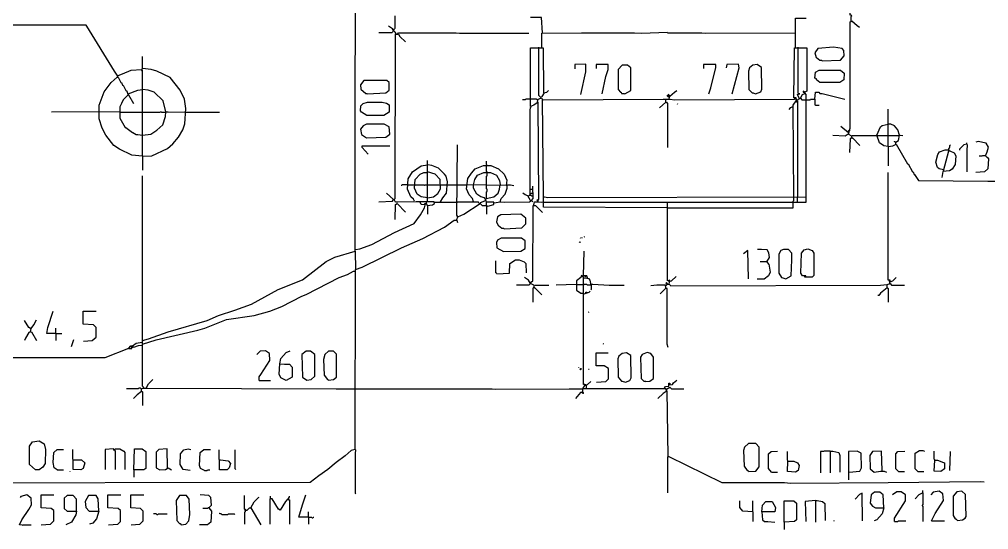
# Model space of a CAD drawing. Header units: inches. Extents: x -228863 to 215834, y 14270 to 189847.
# Drawn here: x 12037 to 17716, y 60765 to 63754 of the extents above; entities that cross this region are included whole.
import ezdxf

# ---------------------------------------------------------------- set-up
doc = ezdxf.new("R2010")
doc.units = ezdxf.units.IN
doc.header["$MEASUREMENT"] = 0
doc.layers.get('0').update_dxf_attribs({"linetype": 'CONTINUOUS', "lineweight": 20})
doc.layers.add('PFV', color=7, linetype='CONTINUOUS')

msp = doc.modelspace()

# ---------------------------------------------------------------- linework, layer by layer
at = {"color": 1, "lineweight": 60}
msp.add_line((15844.883, 63301.177), (15835.359, 63310.696), dxfattribs=at)
at = {"layer": 'PFV', "color": 0}
for points in [[(14003.761, 62396.485, 0), (14006.933, 64691.543, 0), (14057.725, 64697.891, 0), (14092.641, 64713.763, 0), (14124.385, 64739.155, 0), (14146.604, 64770.899, 0), (14159.3, 64802.643, 0), (14165.653, 64847.087, 0), (14194.221, 64843.911, 0), (14283.1, 64843.911, 0)], [(16911.466, 63745.584, 0), (16911.466, 63770.98, 0), (16914.642, 63774.152, 0), (16911.466, 63777.328, 0), (16905.118, 63777.328, 0), (16905.118, 63856.688, 0)], [(12613.394, 63421.8, 0), (12594.346, 63450.368, 0), (12432.454, 63713.84, 0), (12429.278, 63720.188, 0), (11530.939, 63720.188, 0), (9610.452, 63720.188, 0), (9159.697, 63720.188, 0)], [(14229.136, 63694.796, 0), (14232.312, 63694.796, 0), (14235.489, 63697.968, 0), (14238.66, 63701.144, 0), (14238.66, 63774.152, 0)], [(15102.084, 63675.748, 0), (15095.736, 63764.632, 0), (15032.248, 63764.632, 0)], [(16584.506, 63590.04, 0), (16584.506, 63761.456, 0), (16647.994, 63761.456, 0)], [(16895.594, 63082.145, 0), (16905.118, 63117.065, 0), (16905.118, 63739.236, 0), (16914.642, 63745.584, 0), (16946.386, 63717.016, 0), (16959.082, 63707.492, 0)], [(16911.466, 63745.584, 0), (16914.642, 63742.412, 0)], [(14006.933, 62406.009, 0), (14032.329, 62409.181, 0), (14102.165, 62434.577, 0), (14235.489, 62504.413, 0), (14349.764, 62558.377, 0), (14387.856, 62609.165, 0), (14410.076, 62650.433, 0), (14416.424, 62672.653, 0), (14422.772, 62672.653, 0), (14425.948, 62663.129, 0), (14457.692, 62666.305, 0), (14470.388, 62675.829, 0), (14467.216, 62685.349, 0), (14362.46, 62685.349, 0), (14254.532, 62682.177, 0), (14241.837, 62682.177, 0), (14232.312, 62698.049, 0), (14238.66, 62704.397, 0), (14241.837, 63666.224, 0), (14257.709, 63666.224, 0), (14267.228, 63653.528, 0), (14298.972, 63621.784, 0)], [(14229.136, 63685.272, 0), (14225.965, 63682.096, 0), (14222.788, 63678.924, 0), (14219.617, 63675.748, 0), (14143.428, 63675.748, 0)], [(14245.008, 63669.4, 0), (14238.66, 63678.924, 0), (14229.136, 63688.448, 0), (14222.788, 63697.968, 0), (14200.568, 63713.84, 0)], [(14229.136, 63694.796, 0), (14225.965, 63694.796, 0)], [(14254.532, 63669.4, 0), (14257.709, 63675.748, 0), (14597.364, 63675.748, 0), (14616.408, 63672.576, 0), (15022.728, 63672.576, 0)], [(14254.532, 63669.4, 0), (14254.532, 63666.224, 0)], [(15098.912, 63590.04, 0), (15098.912, 63672.576, 0), (15330.64, 63675.748, 0), (15641.723, 63675.748, 0), (15682.991, 63672.576, 0), (15835.359, 63678.924, 0)], [(15835.359, 63675.748, 0), (16035.347, 63675.748, 0), (16057.567, 63672.576, 0), (16581.335, 63675.748, 0)], [(15073.516, 62685.349, 0), (15079.864, 62701.221, 0), (15076.692, 63269.433, 0), (15051.296, 63250.384, 0), (15032.248, 63244.036, 0), (15032.248, 63586.868, 0), (15105.26, 63586.868, 0), (15108.436, 63323.397, 0), (15127.48, 63326.568, 0), (15137.004, 63336.092, 0)], [(15108.436, 62713.921, 0), (15102.084, 63285.305, 0), (15079.864, 63307.525, 0), (15079.864, 63590.04, 0)], [(16587.683, 63288.476, 0), (16587.683, 63294.824, 0), (16574.987, 63294.824, 0), (16578.158, 63586.868, 0), (16651.171, 63586.868, 0), (16651.171, 63332.921, 0), (16638.47, 63326.568, 0)], [(16606.731, 63291.653, 0), (16597.207, 63313.872, 0), (16609.903, 63317.049, 0), (16600.378, 63320.22, 0), (16600.378, 63590.04, 0)], [(16740.05, 63510.684, 0), (16847.978, 63513.856, 0), (16870.198, 63539.252, 0), (16867.026, 63570.996, 0), (16857.502, 63583.692, 0), (16806.715, 63590.04, 0), (16714.659, 63583.692, 0), (16698.787, 63558.296, 0), (16705.135, 63529.728, 0), (16708.306, 63529.728, 0), (16727.355, 63513.856, 0), (16736.879, 63513.856, 0), (16740.05, 63510.684, 0)], [(12759.414, 62951.997, 0), (12759.414, 63453.544, 0), (12756.238, 63456.721, 0), (12756.238, 63463.068, 0), (12759.414, 63466.24, 0), (12759.414, 63536.076, 0)], [(15327.464, 63313.872, 0), (15356.031, 63447.196, 0), (15356.031, 63491.636, 0), (15292.548, 63488.46, 0), (15292.548, 63463.068, 0)], [(16213.107, 63317.049, 0), (16254.375, 63469.416, 0), (16251.203, 63491.636, 0), (16181.367, 63488.46, 0), (16178.191, 63469.416, 0)], [(12613.394, 63415.452, 0), (12616.566, 63424.977, 0), (12641.962, 63434.496, 0), (12692.75, 63456.721, 0), (12753.061, 63459.892, 0), (12753.061, 63453.544, 0), (12756.238, 63453.544, 0)], [(12759.414, 62951.997, 0), (12813.378, 62955.169, 0), (12905.434, 62996.437, 0), (12937.178, 63025.005, 0), (12968.922, 63063.096, 0), (12994.313, 63107.541, 0), (13007.014, 63142.457, 0), (13013.361, 63231.341, 0), (13003.837, 63285.305, 0), (12978.441, 63339.269, 0), (12921.306, 63412.276, 0), (12841.946, 63450.368, 0), (12810.202, 63459.892, 0), (12759.414, 63466.24, 0)], [(15451.263, 63317.049, 0), (15473.483, 63418.624, 0), (15486.184, 63459.892, 0), (15486.184, 63488.46, 0), (15416.348, 63488.46, 0), (15416.348, 63466.24, 0)], [(15584.587, 63317.049, 0), (15619.503, 63336.092, 0), (15619.503, 63469.416, 0), (15600.459, 63485.288, 0), (15568.715, 63485.288, 0), (15546.495, 63459.892, 0), (15546.495, 63342.44, 0), (15559.191, 63326.568, 0), (15562.367, 63326.568, 0), (15565.539, 63320.22, 0), (15581.411, 63320.22, 0), (15584.587, 63317.049, 0)], [(16076.611, 63317.049, 0), (16089.311, 63351.964, 0), (16092.483, 63371.013, 0), (16117.879, 63469.416, 0), (16117.879, 63488.46, 0), (16044.867, 63488.46, 0), (16044.867, 63466.24, 0)], [(16349.607, 63317.049, 0), (16381.351, 63329.744, 0), (16387.699, 63345.616, 0), (16384.523, 63472.588, 0), (16359.131, 63488.46, 0), (16333.735, 63485.288, 0), (16314.687, 63469.416, 0), (16308.339, 63450.368, 0), (16311.515, 63342.44, 0), (16330.559, 63323.397, 0), (16336.907, 63323.397, 0), (16349.607, 63317.049, 0)], [(16708.306, 63399.58, 0), (16708.306, 63405.928, 0), (16698.787, 63409.104, 0), (16701.958, 63444.02, 0), (16724.178, 63456.721, 0), (16847.978, 63456.721, 0), (16870.198, 63437.672, 0), (16867.026, 63399.58, 0), (16844.806, 63383.708, 0), (16727.355, 63383.708, 0), (16708.306, 63399.58, 0)], [(12759.414, 62951.997, 0), (12695.926, 62958.345, 0), (12622.914, 62993.265, 0), (12591.17, 63015.485, 0), (12543.558, 63075.797, 0), (12521.334, 63117.065, 0), (12505.466, 63171.029, 0), (12505.466, 63250.384, 0), (12534.034, 63329.744, 0), (12575.302, 63383.708, 0), (12610.218, 63415.452, 0), (12616.566, 63415.452, 0), (12632.438, 63383.708, 0), (12635.614, 63383.708, 0), (12641.962, 63367.836, 0), (12645.134, 63367.836, 0), (12661.006, 63336.092, 0), (12664.182, 63336.092, 0), (12673.706, 63310.696, 0), (12645.134, 63282.128, 0), (12635.614, 63259.908, 0), (12626.09, 63240.86, 0), (12626.09, 63174.201, 0), (12657.834, 63120.237, 0), (12661.006, 63120.237, 0), (12699.097, 63091.669, 0), (12702.274, 63091.669, 0), (12721.322, 63078.968, 0), (12730.842, 63078.968, 0), (12759.414, 63075.797, 0)], [(12613.394, 63421.8, 0), (12610.218, 63424.977, 0)], [(14076.769, 63317.049, 0), (14184.696, 63323.397, 0), (14203.745, 63339.269, 0), (14203.745, 63383.708, 0), (14191.044, 63396.404, 0), (14054.549, 63396.404, 0), (14035.5, 63371.013, 0), (14038.677, 63345.616, 0), (14067.244, 63320.22, 0), (14073.597, 63320.22, 0), (14076.769, 63317.049, 0)], [(16705.135, 63405.928, 0), (16701.958, 63409.104, 0)], [(12673.706, 63317.049, 0), (12730.842, 63339.269, 0), (12759.414, 63342.44, 0)], [(12895.91, 63212.292, 0), (12880.038, 63275.78, 0), (12826.074, 63326.568, 0), (12791.158, 63339.269, 0), (12759.414, 63342.44, 0)], [(15111.608, 63323.397, 0), (15098.912, 63301.177, 0), (15095.736, 63298, 0)], [(15111.608, 63323.397, 0), (15108.436, 63326.568, 0)], [(15844.883, 62202.849, 0), (15848.059, 62225.069, 0), (15835.359, 62221.893, 0), (15835.359, 62682.177, 0), (16647.994, 62682.177, 0), (16647.994, 63313.872, 0), (16635.299, 63329.744, 0), (16628.951, 63332.921, 0), (16628.951, 63326.568, 0), (16638.47, 63326.568, 0)], [(15844.883, 63288.476, 0), (15848.059, 63304.348, 0), (15876.627, 63326.568, 0), (15889.323, 63336.092, 0)], [(16603.555, 63313.872, 0), (16603.555, 63320.22, 0)], [(16613.079, 63291.653, 0), (16625.775, 63313.872, 0), (16638.47, 63320.22, 0)], [(16638.47, 63320.22, 0), (16641.647, 63320.22, 0)], [(16698.787, 63285.305, 0), (16701.958, 63326.568, 0), (16721.007, 63326.568, 0), (16727.355, 63320.22, 0), (16740.05, 63320.22, 0), (16873.374, 63285.305, 0)], [(12673.706, 63310.696, 0), (12676.878, 63310.696, 0), (12705.45, 63259.908, 0)], [(14073.597, 63190.073, 0), (14041.853, 63209.121, 0), (14035.5, 63218.64, 0), (14038.677, 63247.213, 0), (14051.372, 63259.908, 0), (14076.769, 63269.433, 0), (14162.477, 63269.433, 0), (14187.873, 63263.085, 0), (14203.745, 63253.561, 0), (14203.745, 63209.121, 0), (14172.001, 63190.073, 0), (14073.597, 63190.073, 0)], [(15029.076, 63285.305, 0), (15003.68, 63285.305, 0), (15000.504, 63282.128, 0), (14984.636, 63282.128, 0)], [(15073.516, 63282.128, 0), (15070.34, 63282.128, 0), (15067.168, 63285.305, 0), (15029.076, 63285.305, 0)], [(15073.516, 63269.433, 0), (15076.692, 63285.305, 0), (15092.564, 63291.653, 0)], [(15073.516, 63282.128, 0), (15076.692, 63282.128, 0)], [(15073.516, 63269.433, 0), (15076.692, 63266.256, 0)], [(15105.26, 63282.128, 0), (15809.967, 63285.305, 0), (15825.839, 63285.305, 0)], [(15825.839, 63269.433, 0), (15787.747, 63234.512, 0)], [(15825.839, 63269.433, 0), (15825.839, 63285.305, 0), (15851.231, 63285.305, 0), (15876.627, 63282.128, 0), (16578.158, 63285.305, 0), (16587.683, 63288.476, 0), (16587.683, 63278.957, 0), (16613.079, 63291.653, 0), (16622.598, 63282.128, 0), (16651.171, 63282.128, 0)], [(15825.839, 63269.433, 0), (15829.011, 63269.433, 0), (15835.359, 63259.908, 0), (15835.359, 63002.785, 0)], [(15825.839, 63269.433, 0), (15829.011, 63266.256, 0)], [(15844.883, 63301.177, 0), (15841.711, 63304.348, 0)], [(15844.883, 63288.476, 0), (15848.059, 63285.305, 0)], [(16574.987, 62713.921, 0), (16571.811, 63237.689, 0), (16571.811, 63250.384, 0), (16587.683, 63275.78, 0), (16597.207, 63275.78, 0), (16597.207, 62713.921, 0)], [(16578.158, 63288.476, 0), (16581.335, 63291.653, 0)], [(16597.207, 63269.433, 0), (16590.859, 63269.433, 0), (16590.859, 63275.78, 0)], [(16606.731, 63291.653, 0), (16603.555, 63294.824, 0)], [(16613.079, 63291.653, 0), (16613.079, 63288.476, 0)], [(16651.171, 63282.128, 0), (16670.214, 63282.128, 0), (16673.391, 63285.305, 0), (16698.787, 63285.305, 0), (16698.787, 63253.561, 0), (16701.958, 63250.384, 0), (16724.178, 63250.384, 0)], [(12502.29, 63212.292, 0), (12226.122, 63209.121, 0)], [(12622.914, 63209.121, 0), (12502.29, 63212.292, 0)], [(12622.914, 63209.121, 0), (12759.414, 63209.121, 0)], [(12759.414, 63075.797, 0), (12807.025, 63082.145, 0), (12841.946, 63104.365, 0), (12876.861, 63136.109, 0), (12892.733, 63183.725, 0), (12895.91, 63212.292, 0), (12908.605, 63212.292, 0), (13013.361, 63209.121, 0)], [(12759.414, 63209.121, 0), (12860.994, 63209.121, 0), (12864.165, 63212.292, 0), (12867.342, 63212.292, 0), (12870.513, 63209.121, 0), (12892.733, 63209.121, 0)], [(12892.733, 63209.121, 0), (12895.91, 63209.121, 0), (12895.91, 63212.292, 0)], [(13013.361, 63209.121, 0), (13210.169, 63209.121, 0)], [(15029.076, 62723.441, 0), (15029.076, 63228.164, 0), (15032.248, 63231.341, 0), (15032.248, 63237.689, 0), (15035.424, 63240.86, 0), (15035.424, 63244.036, 0)], [(15892.499, 63256.732, 0), (15895.675, 63259.908, 0)], [(16568.634, 63240.86, 0), (16552.767, 63234.512, 0), (16546.414, 63224.993, 0)], [(17127.322, 63009.133, 0), (17127.322, 63228.164, 0)], [(14070.421, 63059.925, 0), (14184.696, 63063.096, 0), (14206.916, 63082.145, 0), (14203.745, 63123.413, 0), (14175.172, 63139.285, 0), (14070.421, 63139.285, 0), (14051.372, 63129.761, 0), (14035.5, 63110.712, 0), (14041.853, 63078.968, 0), (14070.421, 63059.925, 0)], [(16895.594, 63088.493, 0), (16851.154, 63126.584, 0)], [(16898.77, 63098.017, 0), (16895.594, 63098.017, 0), (16895.594, 63101.193, 0), (16898.77, 63104.365, 0), (16901.942, 63104.365, 0)], [(16898.77, 63098.017, 0), (16901.942, 63098.017, 0)], [(16901.942, 63104.365, 0), (16905.118, 63104.365, 0)], [(17127.322, 63009.133, 0), (17101.926, 63012.309, 0), (17076.534, 63031.357, 0), (17060.662, 63075.797, 0), (17082.882, 63123.413, 0), (17092.406, 63132.932, 0), (17127.322, 63139.285, 0)], [(17193.982, 63075.797, 0), (17184.462, 63107.541, 0), (17165.414, 63129.761, 0), (17143.194, 63139.285, 0), (17127.322, 63139.285, 0)], [(16914.642, 63069.449, 0), (16892.423, 63082.145, 0), (16876.551, 63069.449, 0), (16803.538, 63072.621, 0)], [(16895.594, 63088.493, 0), (16892.423, 63091.669, 0)], [(16895.594, 63082.145, 0), (16898.77, 63078.968, 0)], [(16914.642, 63059.925, 0), (16905.118, 63053.577, 0), (16901.942, 62974.217, 0)], [(16914.642, 63059.925, 0), (16914.642, 63069.449, 0), (16917.814, 63072.621, 0), (17063.834, 63072.621, 0)], [(16914.642, 63059.925, 0), (16917.814, 63059.925, 0), (16962.258, 63015.485, 0)], [(16914.642, 63059.925, 0), (16917.814, 63056.749, 0)], [(17063.834, 63072.621, 0), (17127.322, 63072.621, 0)], [(17127.322, 63072.621, 0), (17190.81, 63072.621, 0)], [(17171.762, 63034.529, 0), (17168.59, 63034.529, 0), (17165.414, 63037.705, 0), (17165.414, 63040.877, 0)], [(17171.762, 63021.833, 0), (17171.762, 63034.529, 0), (17187.634, 63044.053, 0), (17193.982, 63075.797, 0), (17197.158, 63075.797, 0), (17213.03, 63072.621, 0)], [(17190.81, 63072.621, 0), (17193.982, 63072.621, 0), (17193.982, 63075.797, 0)], [(17698.706, 62955.169, 0), (17708.23, 62977.393, 0), (17714.578, 63005.961, 0), (17701.882, 63028.181, 0), (17654.266, 63037.705, 0), (17641.57, 63034.529, 0)], [(14079.945, 62964.693, 0), (14045.025, 63002.785, 0), (14045.025, 63012.309, 0), (14206.916, 63012.309, 0)], [(14600.536, 62580.597, 0), (14606.884, 62596.469, 0), (14600.536, 62605.993, 0), (14603.712, 63018.657, 0)], [(17127.322, 63009.133, 0), (17155.89, 63012.309, 0), (17174.938, 63021.833, 0), (17241.598, 62907.557, 0), (17244.774, 62907.557, 0), (17270.17, 62859.941, 0), (17273.342, 62859.941, 0), (17279.69, 62844.069, 0), (17282.866, 62844.069, 0), (17305.086, 62809.149, 0), (17711.406, 62805.977, 0), (17816.158, 62805.977, 0)], [(17127.322, 63009.133, 0), (17127.322, 62894.857, 0)], [(17451.106, 62872.637, 0), (17425.71, 62878.985, 0), (17416.19, 62885.337, 0), (17406.666, 62917.077, 0), (17419.362, 62961.521, 0), (17428.886, 62977.393, 0), (17460.63, 62990.089, 0), (17482.85, 62990.089, 0), (17482.85, 62983.741, 0)], [(17451.106, 62866.289, 0), (17482.85, 62983.741, 0), (17489.198, 62983.741, 0), (17514.594, 62971.041, 0), (17524.118, 62955.169, 0), (17520.942, 62904.381, 0), (17501.898, 62875.813, 0), (17486.026, 62866.289, 0), (17447.934, 62863.113, 0), (17441.582, 62828.197, 0)], [(17482.85, 62990.089, 0), (17482.85, 62996.437, 0), (17486.026, 62999.613, 0), (17486.026, 63002.785, 0), (17489.198, 63005.961, 0), (17489.198, 63015.485, 0), (17492.374, 63018.657, 0)], [(17587.606, 63021.833, 0), (17571.734, 63018.657, 0), (17546.338, 62993.265, 0), (17546.338, 62986.913, 0)], [(17587.606, 63021.833, 0), (17587.606, 63031.357, 0)], [(17587.606, 63021.833, 0), (17590.778, 63018.657, 0), (17590.778, 63002.785, 0), (17587.606, 62999.613, 0), (17587.606, 62859.941, 0)], [(12759.414, 62951.997, 0), (12759.414, 62869.465, 0)], [(14429.12, 62685.349, 0), (14429.12, 62926.601, 0)], [(14778.3, 62901.205, 0), (14775.128, 62904.381, 0), (14775.128, 62923.429, 0)], [(17698.706, 62955.169, 0), (17705.054, 62945.649, 0), (17708.23, 62945.649, 0), (17714.578, 62936.125, 0), (17711.406, 62878.985, 0), (17692.358, 62859.941, 0), (17641.57, 62856.765, 0)], [(17698.706, 62955.169, 0), (17679.662, 62955.169, 0), (17676.486, 62951.997, 0), (17660.614, 62951.997, 0)], [(14352.936, 62688.525, 0), (14346.588, 62701.221, 0), (14330.716, 62713.921, 0), (14311.673, 62758.361, 0), (14314.844, 62818.673, 0), (14340.24, 62859.941, 0), (14391.028, 62894.857, 0), (14429.12, 62901.205, 0)], [(14505.308, 62685.349, 0), (14518.004, 62707.573, 0), (14540.224, 62736.141, 0), (14546.572, 62802.801, 0), (14537.052, 62834.545, 0), (14527.528, 62847.241, 0), (14492.608, 62882.161, 0), (14454.516, 62898.033, 0), (14429.12, 62901.205, 0)], [(14698.944, 62685.349, 0), (14692.592, 62704.397, 0), (14673.548, 62726.617, 0), (14657.676, 62761.537, 0), (14664.024, 62821.849, 0), (14686.244, 62853.593, 0), (14708.464, 62878.985, 0), (14756.08, 62898.033, 0), (14800.52, 62898.033, 0), (14844.964, 62878.985, 0), (14876.708, 62847.241, 0), (14892.576, 62812.325, 0), (14889.404, 62780.581, 0), (14657.676, 62783.757, 0)], [(14778.3, 62856.765, 0), (14778.3, 62859.941, 0), (14775.128, 62863.113, 0), (14775.128, 62898.033, 0)], [(12759.414, 61872.718, 0), (12759.414, 62837.721, 0)], [(14429.12, 62707.573, 0), (14391.028, 62713.921, 0), (14368.808, 62729.793, 0), (14352.936, 62764.709, 0), (14356.112, 62815.501, 0), (14384.68, 62847.241, 0), (14406.9, 62856.765, 0), (14429.12, 62856.765, 0)], [(14429.12, 62707.573, 0), (14464.04, 62713.921, 0), (14489.436, 62732.965, 0), (14505.308, 62761.537, 0), (14502.132, 62815.501, 0), (14473.564, 62847.241, 0), (14429.12, 62859.941, 0)], [(14698.944, 62783.757, 0), (14705.292, 62815.501, 0), (14721.164, 62840.893, 0), (14759.256, 62856.765, 0), (14797.348, 62856.765, 0), (14832.264, 62840.893, 0), (14851.312, 62809.149, 0), (14854.484, 62783.757, 0)], [(14775.128, 62783.757, 0), (14775.128, 62834.545, 0), (14778.3, 62837.721, 0), (14778.3, 62856.765, 0)], [(17136.846, 62206.021, 0), (17136.846, 62218.721, 0), (17140.018, 62221.893, 0), (17140.018, 62225.069, 0), (17127.322, 62225.069, 0), (17127.322, 62856.765, 0)], [(14311.673, 62783.757, 0), (14279.928, 62783.757, 0), (14276.752, 62780.581, 0), (14273.581, 62780.581, 0)], [(14311.673, 62783.757, 0), (14352.936, 62783.757, 0)], [(14352.936, 62783.757, 0), (14406.9, 62783.757, 0), (14410.076, 62780.581, 0), (14413.252, 62783.757, 0), (14429.12, 62783.757, 0)], [(14429.12, 62783.757, 0), (14505.308, 62783.757, 0)], [(14505.308, 62783.757, 0), (14546.572, 62783.757, 0)], [(14546.572, 62783.757, 0), (14603.712, 62783.757, 0)], [(14603.712, 62783.757, 0), (14657.676, 62783.757, 0)], [(14768.78, 62701.221, 0), (14762.428, 62707.573, 0), (14740.208, 62713.921, 0), (14717.988, 62729.793, 0), (14698.944, 62764.709, 0), (14698.944, 62783.757, 0)], [(14768.78, 62691.701, 0), (14771.952, 62704.397, 0), (14816.392, 62713.921, 0), (14841.788, 62736.141, 0), (14851.312, 62758.361, 0), (14854.484, 62783.757, 0)], [(14775.128, 62707.573, 0), (14775.128, 62742.489, 0), (14778.3, 62745.665, 0), (14778.3, 62758.361, 0), (14775.128, 62761.537, 0), (14775.128, 62783.757, 0)], [(14854.484, 62685.349, 0), (14860.836, 62704.397, 0), (14883.056, 62729.793, 0), (14895.752, 62764.709, 0), (14895.752, 62783.757, 0), (14914.8, 62783.757, 0), (14933.844, 62780.581, 0)], [(15029.076, 62758.361, 0), (15044.948, 62758.361, 0)], [(15038.6, 62691.701, 0), (15048.12, 62704.397, 0), (15044.948, 62777.405, 0)], [(14143.428, 62685.349, 0), (14222.788, 62688.525, 0), (14229.136, 62698.049, 0), (14187.873, 62736.141, 0)], [(14768.78, 62701.221, 0), (14765.604, 62704.397, 0)], [(15032.248, 62691.701, 0), (15016.376, 62720.269, 0), (15000.504, 62726.617, 0), (14987.808, 62736.141, 0)], [(15019.552, 62717.093, 0), (15022.728, 62720.269, 0), (15025.9, 62723.441, 0), (15035.424, 62723.441, 0), (15038.6, 62720.269, 0), (15044.948, 62720.269, 0)], [(15029.076, 62732.965, 0), (15035.424, 62732.965, 0), (15038.6, 62736.141, 0), (15044.948, 62736.141, 0)], [(15073.516, 62691.701, 0), (15070.34, 62691.701, 0), (15070.34, 62694.873, 0), (15073.516, 62698.049, 0), (15076.692, 62698.049, 0)], [(15076.692, 62698.049, 0), (15079.864, 62698.049, 0)], [(15832.187, 62650.433, 0), (15108.436, 62653.609, 0), (15108.436, 62713.921, 0), (15114.784, 62713.921, 0), (15133.828, 62710.745, 0), (16647.994, 62713.921, 0)], [(16571.811, 62682.177, 0), (16571.811, 62688.525, 0), (16574.987, 62691.701, 0), (16574.987, 62713.921, 0)], [(16597.207, 62682.177, 0), (16597.207, 62713.921, 0)], [(14238.66, 62580.597, 0), (14241.837, 62669.477, 0), (14251.356, 62675.829, 0), (14298.972, 62625.037, 0)], [(14416.424, 62672.653, 0), (14410.076, 62672.653, 0), (14410.076, 62666.305, 0), (14391.028, 62669.477, 0), (14384.68, 62682.177, 0)], [(14416.424, 62672.653, 0), (14416.424, 62669.477, 0)], [(14422.772, 62682.177, 0), (14419.6, 62685.349, 0)], [(14422.772, 62672.653, 0), (14422.772, 62682.177, 0)], [(14429.12, 62663.129, 0), (14425.948, 62666.305, 0)], [(14429.12, 62663.129, 0), (14429.12, 62612.341, 0)], [(14470.388, 62682.177, 0), (14603.712, 62682.177, 0)], [(14730.684, 62675.829, 0), (14727.512, 62682.177, 0), (14603.712, 62682.177, 0)], [(14606.884, 62596.469, 0), (14641.804, 62612.341, 0), (14737.036, 62675.829, 0), (14749.732, 62663.129, 0), (14775.128, 62663.129, 0), (14781.476, 62659.957, 0), (14816.392, 62669.477, 0), (14816.392, 62682.177, 0), (14775.128, 62682.177, 0), (14771.952, 62691.701, 0), (14737.036, 62679.001, 0), (14737.036, 62675.829, 0)], [(14737.036, 62675.829, 0), (14737.036, 62672.653, 0)], [(14768.78, 62691.701, 0), (14771.952, 62688.525, 0)], [(14775.128, 62663.129, 0), (14775.128, 62682.177, 0)], [(14778.3, 62659.957, 0), (14775.128, 62656.781, 0), (14775.128, 62612.341, 0)], [(14819.568, 62679.001, 0), (14854.484, 62685.349, 0), (14876.708, 62682.177, 0), (15025.9, 62685.349, 0), (15038.6, 62691.701, 0), (15044.948, 62685.349, 0)], [(15032.248, 62691.701, 0), (15029.076, 62694.873, 0)], [(15032.248, 62212.373, 0), (15044.948, 62221.893, 0), (15048.12, 62663.129, 0), (15060.82, 62663.129, 0), (15102.084, 62621.865, 0)], [(15038.6, 62691.701, 0), (15038.6, 62688.525, 0)], [(15051.296, 62666.305, 0), (15054.472, 62685.349, 0), (15079.864, 62685.349, 0), (15098.912, 62682.177, 0), (15105.26, 62685.349, 0)], [(15051.296, 62666.305, 0), (15054.472, 62663.129, 0)], [(15073.516, 62691.701, 0), (15076.692, 62691.701, 0)], [(15105.26, 62682.177, 0), (15835.359, 62682.177, 0)], [(15832.187, 62650.433, 0), (16571.811, 62650.433, 0), (16571.811, 62682.177, 0)], [(14606.884, 62596.469, 0), (14603.712, 62596.469, 0)], [(14876.708, 62526.633, 0), (14981.46, 62532.981, 0), (15003.68, 62555.201, 0), (15003.68, 62590.121, 0), (14975.112, 62612.341, 0), (14857.66, 62609.165, 0), (14838.612, 62596.469, 0), (14832.264, 62567.901, 0), (14841.788, 62545.677, 0), (14844.964, 62545.677, 0), (14864.008, 62529.809, 0), (14873.532, 62529.809, 0), (14876.708, 62526.633, 0)], [(14003.761, 61234.67, 0), (14006.933, 62288.557, 0), (14045.025, 62301.253, 0), (14276.752, 62415.529, 0), (14400.552, 62469.493, 0), (14527.528, 62536.157, 0), (14584.664, 62577.421, 0), (14600.536, 62577.421, 0), (14603.712, 62564.725, 0)], [(14873.532, 62393.309, 0), (14975.112, 62396.485, 0), (15000.504, 62412.357, 0), (15000.504, 62456.797, 0), (14978.284, 62472.669, 0), (14860.836, 62472.669, 0), (14838.612, 62459.973, 0), (14832.264, 62447.273, 0), (14835.44, 62415.529, 0), (14873.532, 62393.309, 0)], [(15324.292, 62472.669, 0), (15327.464, 62475.845, 0)], [(15333.811, 62472.669, 0), (15333.811, 62475.845, 0)], [(15346.512, 62479.017, 0), (15349.683, 62482.193, 0)], [(15317.939, 62447.273, 0), (15321.116, 62450.449, 0), (15324.292, 62447.273, 0)], [(12765.762, 61596.546, 0), (12759.414, 61606.07, 0), (12759.414, 61872.718, 0), (12794.33, 61882.237, 0), (12908.605, 61923.506, 0), (13137.161, 61990.165, 0), (13203.821, 62018.738, 0), (13299.053, 62050.482, 0), (13397.457, 62085.397, 0), (13553.001, 62171.105, 0), (13695.845, 62228.245, 0), (13835.517, 62336.173, 0), (13886.309, 62361.565, 0), (14003.761, 62396.485, 0), (14006.933, 62288.557, 0)], [(15343.336, 62250.465, 0), (15346.512, 62396.485, 0)], [(16308.339, 62234.593, 0), (16305.167, 62399.657, 0), (16279.771, 62380.613, 0)], [(16416.267, 62332.997, 0), (16432.139, 62358.393, 0), (16428.967, 62386.961, 0), (16419.443, 62402.833, 0), (16384.523, 62406.009, 0), (16362.303, 62406.009, 0)], [(16527.371, 62234.593, 0), (16559.115, 62250.465, 0), (16562.286, 62345.693, 0), (16562.286, 62383.785, 0), (16543.243, 62406.009, 0), (16514.67, 62406.009, 0), (16498.803, 62399.657, 0), (16486.103, 62377.437, 0), (16486.103, 62266.337, 0), (16501.975, 62240.941, 0), (16505.151, 62240.941, 0), (16527.371, 62234.593, 0)], [(16644.823, 62244.117, 0), (16644.823, 62250.465, 0), (16625.775, 62250.465, 0), (16616.25, 62266.337, 0), (16619.427, 62383.785, 0), (16635.299, 62402.833, 0), (16657.519, 62409.181, 0), (16682.915, 62399.657, 0), (16692.434, 62383.785, 0), (16692.434, 62253.637, 0), (16682.915, 62244.117, 0), (16638.47, 62244.117, 0), (16638.47, 62247.289, 0)], [(14835.44, 62263.161, 0), (14832.264, 62266.337, 0), (14829.092, 62269.509, 0), (14829.092, 62339.345, 0)], [(14835.44, 62263.161, 0), (14908.448, 62266.337, 0), (14911.624, 62323.473, 0), (14943.368, 62345.693, 0), (14965.588, 62345.693, 0), (14994.156, 62332.997, 0), (15003.68, 62323.473, 0), (15006.856, 62269.509, 0)], [(16416.267, 62332.997, 0), (16425.791, 62320.301, 0), (16428.967, 62320.301, 0), (16435.315, 62272.685, 0), (16425.791, 62250.465, 0), (16400.395, 62231.417, 0), (16359.131, 62231.417, 0)], [(16416.267, 62332.997, 0), (16378.175, 62332.997, 0)], [(12759.414, 61850.493, 0), (12838.769, 61875.89, 0), (13083.197, 61933.03, 0), (13124.461, 61945.725, 0), (13251.437, 61996.518, 0), (13413.329, 62018.738, 0), (13505.385, 62044.129, 0), (13575.221, 62072.702, 0), (13692.673, 62133.013, 0), (13718.069, 62142.538, 0), (13911.701, 62240.941, 0), (13959.317, 62259.985, 0), (13994.237, 62279.033, 0), (14003.761, 62279.033, 0)], [(15349.683, 61615.594, 0), (15343.336, 61615.594, 0), (15343.336, 62244.117, 0), (15330.64, 62253.637, 0), (15327.464, 62240.941, 0), (15302.067, 62221.893, 0), (15302.067, 62167.929, 0), (15327.464, 62148.885, 0), (15340.164, 62148.885, 0), (15346.512, 62145.709, 0)], [(15330.64, 62247.289, 0), (15333.811, 62247.289, 0)], [(15368.732, 62234.593, 0), (15362.384, 62250.465, 0), (15340.164, 62250.465, 0), (15340.164, 62247.289, 0), (15343.336, 62250.465, 0)], [(15349.683, 62250.465, 0), (15349.683, 62247.289, 0), (15356.031, 62247.289, 0), (15356.031, 62250.465, 0)], [(15356.031, 62250.465, 0), (15356.031, 62253.637, 0)], [(15844.883, 62218.721, 0), (15857.583, 62221.893, 0), (15886.151, 62247.289, 0)], [(15051.296, 62196.501, 0), (15032.248, 62206.021, 0), (15022.728, 62196.501, 0), (14949.716, 62196.501, 0)], [(15032.248, 62206.021, 0), (15019.552, 62225.069, 0), (14997.332, 62240.941, 0)], [(15032.248, 62212.373, 0), (15029.076, 62212.373, 0)], [(15051.296, 62183.801, 0), (15054.472, 62196.501, 0), (15140.176, 62196.501, 0)], [(15298.896, 62199.673, 0), (15181.444, 62196.501, 0)], [(15298.896, 62199.673, 0), (15346.512, 62199.673, 0)], [(15346.512, 62237.765, 0), (15343.336, 62240.941, 0)], [(15387.775, 62196.501, 0), (15381.427, 62225.069, 0), (15375.08, 62234.593, 0), (15346.512, 62237.765, 0)], [(15387.775, 62196.501, 0), (15365.555, 62196.501, 0), (15362.384, 62199.673, 0), (15346.512, 62199.673, 0)], [(15387.775, 62196.501, 0), (15387.775, 62171.105, 0), (15384.604, 62167.929, 0)], [(15387.775, 62202.849, 0), (15397.299, 62202.849, 0), (15492.532, 62196.501, 0), (15581.411, 62196.501, 0)], [(15825.839, 62180.629, 0), (15822.663, 62196.501, 0), (15771.875, 62196.501, 0), (15736.955, 62193.325, 0)], [(15835.359, 62202.849, 0), (15829.011, 62212.373, 0), (15825.839, 62206.021, 0), (15832.187, 62206.021, 0), (15835.359, 62202.849, 0)], [(15825.839, 62193.325, 0), (15835.359, 62202.849, 0), (15844.883, 62202.849, 0), (15854.407, 62193.325, 0), (17082.882, 62196.501, 0), (17120.974, 62199.673, 0)], [(15844.883, 62218.721, 0), (15841.711, 62218.721, 0), (15841.711, 62221.893, 0), (15844.883, 62218.721, 0)], [(15844.883, 62202.849, 0), (15844.883, 62199.673, 0)], [(17120.974, 62180.629, 0), (17120.974, 62199.673, 0), (17140.018, 62206.021, 0), (17146.37, 62196.501, 0), (17222.554, 62196.501, 0)], [(17133.67, 62225.069, 0), (17133.67, 62218.721, 0)], [(17136.846, 62206.021, 0), (17140.018, 62202.849, 0)], [(17140.018, 62215.545, 0), (17155.89, 62221.893, 0), (17174.938, 62240.941, 0)], [(15051.296, 62183.801, 0), (15048.12, 62180.629, 0), (15044.948, 62177.453, 0), (15044.948, 62098.093, 0)], [(15051.296, 62183.801, 0), (15054.472, 62183.801, 0), (15098.912, 62139.361, 0)], [(15051.296, 62183.801, 0), (15054.472, 62180.629, 0)], [(15346.512, 62145.709, 0), (15375.08, 62155.233, 0), (15381.427, 62161.581, 0)], [(15356.031, 62148.885, 0), (15356.031, 62155.233, 0), (15362.384, 62155.233, 0), (15362.384, 62148.885, 0)], [(15838.535, 61831.45, 0), (15832.187, 61850.493, 0), (15832.187, 62177.453, 0), (15822.663, 62177.453, 0), (15790.919, 62145.709, 0)], [(15825.839, 62180.629, 0), (15829.011, 62177.453, 0)], [(17120.974, 62180.629, 0), (17082.882, 62148.885, 0), (17073.358, 62136.19, 0), (17067.01, 62136.19, 0)], [(17120.974, 62180.629, 0), (17124.15, 62180.629, 0), (17127.322, 62177.453, 0), (17127.322, 62098.093, 0)], [(17120.974, 62180.629, 0), (17124.15, 62177.453, 0)], [(12251.514, 61913.981, 0), (12197.55, 61913.981, 0), (12203.902, 61948.902, 0), (12235.642, 62044.129, 0)], [(12413.406, 61869.542, 0), (12464.198, 61872.718, 0), (12486.418, 61891.762, 0), (12486.418, 61948.902, 0), (12470.546, 61964.774, 0), (12410.234, 61967.945, 0), (12410.234, 62044.129, 0), (12486.418, 62044.129, 0)], [(15371.903, 62037.781, 0), (15375.08, 62040.958, 0)], [(12102.322, 61942.554, 0), (12092.798, 61948.902, 0), (12067.402, 61990.165, 0)], [(12102.322, 61923.506, 0), (12105.494, 61942.554, 0), (12121.366, 61964.774, 0), (12137.238, 61993.342, 0)], [(12102.322, 61923.506, 0), (12092.798, 61920.329, 0), (12073.75, 61885.414, 0), (12067.402, 61872.718, 0)], [(12102.322, 61923.506, 0), (12108.67, 61923.506, 0), (12137.238, 61872.718, 0)], [(12251.514, 61913.981, 0), (12251.514, 61945.725, 0)], [(12251.514, 61913.981, 0), (12286.434, 61913.981, 0)], [(12251.514, 61913.981, 0), (12251.514, 61872.718, 0)], [(12343.574, 61837.798, 0), (12356.27, 61879.066, 0)], [(12699.097, 61840.974, 0), (12721.322, 61856.846, 0), (12756.238, 61863.194, 0)], [(12759.414, 61844.145, 0), (12734.018, 61840.974, 0), (12705.45, 61831.45, 0)], [(12759.414, 61872.718, 0), (12759.414, 61869.542, 0)], [(15460.788, 61850.493, 0), (15457.611, 61853.67, 0)], [(12676.878, 61825.102, 0), (12537.206, 61771.138, 0), (9712.032, 61771.138, 0), (9140.648, 61771.138, 0)], [(12676.878, 61825.102, 0), (12689.578, 61840.974, 0), (12702.274, 61840.974, 0), (12702.274, 61831.45, 0), (12692.75, 61831.45, 0), (12695.926, 61837.798, 0), (12695.926, 61831.45, 0)], [(12676.878, 61825.102, 0), (12695.926, 61825.102, 0), (12695.926, 61831.45, 0)], [(13441.897, 61637.814, 0), (13441.897, 61660.034, 0), (13451.421, 61672.734, 0), (13505.385, 61755.266, 0), (13502.209, 61796.529, 0), (13479.989, 61812.401, 0), (13448.245, 61809.23, 0), (13429.201, 61790.182, 0)], [(13562.525, 61736.218, 0), (13568.873, 61767.962, 0), (13600.617, 61802.882, 0), (13622.837, 61812.401, 0)], [(13721.241, 61640.99, 0), (13746.637, 61644.162, 0), (13768.857, 61663.21, 0), (13768.857, 61790.182, 0), (13743.461, 61809.23, 0), (13718.069, 61809.23, 0), (13692.673, 61790.182, 0), (13695.845, 61656.862, 0), (13721.241, 61640.99, 0)], [(13848.217, 61640.99, 0), (13876.785, 61644.162, 0), (13895.833, 61656.862, 0), (13895.833, 61793.358, 0), (13876.785, 61809.23, 0), (13848.217, 61809.23, 0), (13825.997, 61790.182, 0), (13819.645, 61761.614, 0), (13822.821, 61669.558, 0), (13841.869, 61644.162, 0), (13845.041, 61644.162, 0), (13848.217, 61640.99, 0)], [(15419.519, 61628.29, 0), (15473.483, 61631.466, 0), (15489.355, 61647.338, 0), (15489.355, 61707.65, 0), (15463.959, 61723.522, 0), (15416.348, 61723.522, 0), (15416.348, 61799.706, 0), (15486.184, 61799.706, 0)], [(15587.759, 61628.29, 0), (15613.155, 61637.814, 0), (15622.679, 61653.686, 0), (15619.503, 61783.834, 0), (15594.112, 61799.706, 0), (15568.715, 61796.529, 0), (15549.667, 61780.662, 0), (15543.319, 61764.79, 0), (15546.495, 61656.862, 0), (15565.539, 61634.638, 0), (15568.715, 61634.638, 0), (15587.759, 61628.29, 0)], [(15708.387, 61631.466, 0), (15730.607, 61634.638, 0), (15752.827, 61650.51, 0), (15752.827, 61774.31, 0), (15736.955, 61796.529, 0), (15714.735, 61802.882, 0), (15686.167, 61790.182, 0), (15676.643, 61774.31, 0), (15679.819, 61650.51, 0), (15695.687, 61634.638, 0), (15705.211, 61634.638, 0), (15708.387, 61631.466, 0)], [(13562.525, 61736.218, 0), (13591.093, 61733.046, 0), (13619.661, 61733.046, 0), (13635.533, 61717.174, 0), (13635.533, 61656.862, 0), (13600.617, 61637.814, 0), (13568.873, 61653.686, 0), (13559.349, 61675.906, 0), (13562.525, 61736.218, 0)], [(15314.768, 61713.998, 0), (15314.768, 61717.174, 0)], [(15324.292, 61704.474, 0), (15321.116, 61701.302, 0)], [(15324.292, 61704.474, 0), (15324.292, 61707.65, 0), (15330.64, 61707.65, 0)], [(15324.292, 61704.474, 0), (15327.464, 61701.302, 0)], [(15371.903, 61704.474, 0), (15375.08, 61704.474, 0)], [(12781.634, 61596.546, 0), (12794.33, 61618.766, 0), (12819.726, 61644.162, 0)], [(13441.897, 61637.814, 0), (13508.561, 61637.814, 0)], [(15336.988, 61567.978, 0), (15340.164, 61593.374, 0), (15349.683, 61609.246, 0), (15365.555, 61615.594, 0), (15384.604, 61631.466, 0)], [(15816.315, 61593.374, 0), (15822.663, 61602.898, 0), (15841.711, 61606.07, 0), (15844.883, 61612.418, 0), (15863.931, 61615.594, 0), (15870.279, 61625.118, 0), (15889.323, 61640.99, 0)], [(15841.711, 61609.246, 0), (15841.711, 61621.942, 0), (15848.059, 61621.942, 0), (15848.059, 61615.594, 0), (15841.711, 61618.766, 0)], [(12753.061, 61590.198, 0), (12749.89, 61590.198, 0), (12746.714, 61593.374, 0), (12737.194, 61593.374, 0), (12734.018, 61590.198, 0), (12664.182, 61590.198, 0)], [(12753.061, 61574.326, 0), (12727.67, 61555.282, 0), (12705.45, 61533.062, 0)], [(12753.061, 61574.326, 0), (12753.061, 61590.198, 0), (12762.586, 61593.374, 0), (12784.805, 61593.374, 0), (13892.657, 61590.198, 0), (14003.761, 61590.198, 0)], [(12753.061, 61574.326, 0), (12756.238, 61574.326, 0), (12759.414, 61571.154, 0), (12759.414, 61491.794, 0)], [(12753.061, 61574.326, 0), (12756.238, 61571.154, 0)], [(12765.762, 61596.546, 0), (12762.586, 61599.722, 0)], [(12781.634, 61596.546, 0), (12781.634, 61593.374, 0)], [(14003.761, 61590.198, 0), (14806.872, 61590.198, 0), (14825.916, 61587.026, 0), (15257.628, 61590.198, 0), (15336.988, 61590.198, 0)], [(15343.336, 61561.63, 0), (15343.336, 61567.978, 0), (15324.292, 61567.978, 0), (15295.72, 61533.062, 0)], [(15829.011, 61577.502, 0), (15825.839, 61590.198, 0), (15336.988, 61590.198, 0)], [(15343.336, 61561.63, 0), (15340.164, 61561.63, 0), (15336.988, 61564.802, 0), (15336.988, 61567.978, 0)], [(15349.683, 61609.246, 0), (15349.683, 61615.594, 0), (15356.031, 61615.594, 0), (15356.031, 61609.246, 0)], [(15359.208, 61590.198, 0), (15359.208, 61609.246, 0)], [(15838.535, 61193.406, 0), (15832.187, 61577.502, 0), (15809.967, 61561.63, 0), (15778.223, 61533.062, 0)], [(15829.011, 61587.026, 0), (15825.839, 61587.026, 0)], [(15829.011, 61587.026, 0), (15848.059, 61599.722, 0), (15857.583, 61590.198, 0), (15930.591, 61590.198, 0)], [(15829.011, 61577.502, 0), (15832.187, 61574.326, 0)], [(15841.711, 61609.246, 0), (15844.883, 61609.246, 0)], [(15844.883, 61599.722, 0), (15848.059, 61596.546, 0)], [(12130.89, 61114.046, 0), (12095.974, 61145.79, 0), (12095.974, 61253.718, 0), (12115.018, 61279.11, 0), (12153.11, 61285.462, 0), (12181.678, 61266.414, 0), (12191.202, 61234.67, 0), (12188.03, 61152.138, 0), (12175.33, 61129.918, 0), (12153.11, 61114.046, 0), (12130.89, 61114.046, 0)], [(14003.761, 61234.67, 0), (13981.536, 61228.322, 0), (13946.621, 61196.578, 0), (13892.657, 61158.486, 0), (13845.041, 61117.218, 0), (13791.077, 61079.126, 0), (13740.289, 61041.034, 0), (11334.127, 61037.862, 0)], [(12257.866, 61114.046, 0), (12241.994, 61126.742, 0), (12235.642, 61158.486, 0), (12238.818, 61215.626, 0), (12257.866, 61234.67, 0), (12295.958, 61234.67, 0)], [(12353.094, 61174.358, 0), (12400.71, 61174.358, 0), (12419.758, 61155.314, 0), (12410.234, 61123.57, 0), (12397.538, 61114.046, 0), (12353.094, 61117.218, 0), (12349.922, 61234.67, 0)], [(12594.346, 61228.322, 0), (12587.998, 61237.846, 0), (12540.382, 61234.67, 0), (12540.382, 61117.218, 0)], [(12587.998, 61234.67, 0), (12594.346, 61234.67, 0)], [(12594.346, 61228.322, 0), (12597.522, 61237.846, 0), (12626.09, 61237.846, 0), (12648.31, 61225.146, 0), (12654.658, 61215.626, 0), (12654.658, 61117.218, 0)], [(12594.346, 61228.322, 0), (12597.522, 61228.322, 0), (12597.522, 61117.218, 0)], [(12708.622, 61114.046, 0), (12711.798, 61237.846, 0), (12756.238, 61237.846, 0), (12778.458, 61221.974, 0), (12778.458, 61123.57, 0), (12765.762, 61114.046, 0), (12708.622, 61114.046, 0), (12708.622, 61072.778, 0)], [(12905.434, 61126.742, 0), (12902.257, 61237.846, 0), (12854.641, 61234.67, 0), (12838.769, 61218.798, 0), (12838.769, 61126.742, 0), (12860.994, 61114.046, 0), (12892.733, 61117.218, 0), (12908.605, 61126.742, 0), (12927.654, 61114.046, 0)], [(13038.753, 61110.87, 0), (12997.489, 61117.218, 0), (12978.441, 61145.79, 0), (12981.617, 61209.278, 0), (13000.661, 61231.498, 0), (13026.057, 61237.846, 0), (13041.929, 61234.67, 0)], [(13121.289, 61110.87, 0), (13099.069, 61123.57, 0), (13092.722, 61139.442, 0), (13095.893, 61215.626, 0), (13118.113, 61234.67, 0), (13156.205, 61234.67, 0)], [(13210.169, 61174.358, 0), (13216.517, 61174.358, 0), (13260.961, 61168.01, 0), (13273.657, 61152.138, 0), (13267.309, 61126.742, 0), (13254.613, 61114.046, 0), (13210.169, 61114.046, 0), (13206.997, 61231.498, 0)], [(13305.401, 61117.218, 0), (13302.225, 61120.394, 0), (13302.225, 61231.498, 0)], [(14003.761, 61234.67, 0), (14006.933, 61231.498, 0), (14006.933, 61221.974, 0), (14003.761, 61218.798, 0), (14003.761, 60977.55, 0), (14006.933, 60974.374, 0)], [(16311.515, 61104.522, 0), (16352.779, 61107.698, 0), (16371.827, 61133.09, 0), (16371.827, 61247.37, 0), (16352.779, 61269.59, 0), (16308.339, 61269.59, 0), (16286.119, 61247.37, 0), (16279.771, 61228.322, 0), (16282.943, 61136.266, 0), (16301.991, 61110.87, 0), (16305.167, 61110.87, 0), (16311.515, 61104.522, 0)], [(16444.835, 61101.346, 0), (16425.791, 61123.57, 0), (16425.791, 61209.278, 0), (16441.663, 61221.974, 0), (16479.755, 61225.146, 0)], [(16540.067, 61164.834, 0), (16540.067, 61168.01, 0), (16536.895, 61171.182, 0), (16536.895, 61221.974, 0)], [(16787.666, 61225.146, 0), (16752.751, 61225.146, 0), (16749.574, 61221.974, 0), (16730.531, 61221.974, 0), (16730.531, 61098.174, 0)], [(16787.666, 61225.146, 0), (16803.538, 61225.146, 0), (16838.459, 61215.626, 0), (16844.806, 61199.754, 0), (16844.806, 61101.346, 0)], [(16787.666, 61225.146, 0), (16787.666, 61098.174, 0)], [(16898.77, 61101.346, 0), (16962.258, 61107.698, 0), (16971.778, 61126.742, 0), (16968.606, 61212.45, 0), (16946.386, 61225.146, 0), (16895.594, 61221.974, 0), (16895.594, 61104.522, 0), (16895.594, 61056.906, 0)], [(17092.406, 61110.87, 0), (17089.23, 61225.146, 0), (17035.266, 61221.974, 0), (17019.394, 61199.754, 0), (17022.57, 61120.394, 0), (17044.79, 61101.346, 0), (17082.882, 61107.698, 0), (17105.102, 61107.698, 0), (17117.798, 61101.346, 0)], [(17187.634, 61104.522, 0), (17171.762, 61120.394, 0), (17171.762, 61209.278, 0), (17184.462, 61221.974, 0), (17225.726, 61225.146, 0)], [(17301.914, 61104.522, 0), (17286.042, 61120.394, 0), (17286.042, 61212.45, 0), (17311.434, 61228.322, 0), (17330.482, 61228.322, 0), (17340.006, 61225.146, 0)], [(17400.318, 61171.182, 0), (17400.318, 61174.358, 0), (17397.142, 61177.534, 0), (17397.142, 61225.146, 0)], [(17489.198, 61110.87, 0), (17492.374, 61221.974, 0)], [(15838.535, 61193.406, 0), (15835.359, 61190.23, 0), (15835.359, 60980.722, 0)], [(15838.535, 61193.406, 0), (15841.711, 61193.406, 0), (16152.795, 61041.034, 0), (16521.023, 61041.034, 0), (16555.939, 61037.862, 0), (17127.322, 61041.034, 0), (17666.962, 61047.382, 0), (17689.182, 61044.21, 0)], [(16540.067, 61164.834, 0), (16574.987, 61164.834, 0), (16597.207, 61155.314, 0), (16606.731, 61139.442, 0), (16600.378, 61110.87, 0), (16584.506, 61101.346, 0), (16536.895, 61104.522, 0), (16540.067, 61164.834, 0)], [(17400.318, 61171.182, 0), (17416.19, 61171.182, 0), (17451.106, 61158.486, 0), (17457.454, 61155.314, 0), (17457.454, 61120.394, 0), (17435.234, 61104.522, 0), (17397.142, 61107.698, 0), (17400.318, 61171.182, 0)], [(12257.866, 61114.046, 0), (12295.958, 61114.046, 0)], [(12334.05, 61104.522, 0), (12334.05, 61107.698, 0)], [(12905.434, 61126.742, 0), (12908.605, 61123.57, 0)], [(13121.289, 61110.87, 0), (13137.161, 61110.87, 0), (13140.333, 61114.046, 0), (13153.033, 61114.046, 0)], [(16444.835, 61101.346, 0), (16479.755, 61101.346, 0)], [(17187.634, 61104.522, 0), (17222.554, 61104.522, 0)], [(17301.914, 61104.522, 0), (17336.83, 61104.522, 0)], [(17330.482, 60980.722, 0), (17330.482, 60993.418, 0)], [(12054.706, 60790.263, 0), (12038.834, 60793.434, 0), (12051.53, 60822.007, 0), (12092.798, 60882.318, 0), (12108.67, 60910.886, 0), (12105.494, 60948.978, 0), (12080.102, 60968.026, 0), (12045.182, 60958.502, 0), (12042.01, 60952.154, 0)], [(12165.81, 60793.434, 0), (12219.774, 60796.61, 0), (12238.818, 60815.654, 0), (12238.818, 60875.971, 0), (12222.946, 60888.666, 0), (12165.81, 60891.843, 0), (12165.81, 60968.026, 0), (12238.818, 60968.026, 0)], [(12372.142, 60872.794, 0), (12372.142, 60942.63, 0), (12353.094, 60964.85, 0), (12318.178, 60964.85, 0), (12299.13, 60948.978, 0), (12299.13, 60888.666, 0), (12318.178, 60872.794, 0), (12372.142, 60872.794, 0), (12368.966, 60850.574, 0), (12343.574, 60809.306, 0), (12308.654, 60793.434, 0)], [(12502.29, 60872.794, 0), (12499.114, 60945.806, 0), (12486.418, 60964.85, 0), (12441.978, 60964.85, 0), (12422.93, 60929.934, 0), (12426.106, 60895.014, 0), (12445.15, 60872.794, 0), (12502.29, 60872.794, 0), (12489.594, 60828.354, 0), (12467.37, 60802.958, 0), (12448.326, 60796.61, 0)], [(12559.43, 60793.434, 0), (12613.394, 60796.61, 0), (12629.266, 60812.482, 0), (12629.266, 60875.971, 0), (12616.566, 60888.666, 0), (12556.254, 60891.843, 0), (12556.254, 60968.026, 0), (12632.438, 60968.026, 0)], [(12692.75, 60793.434, 0), (12743.542, 60796.61, 0), (12762.586, 60815.654, 0), (12762.586, 60872.794, 0), (12746.714, 60888.666, 0), (12689.578, 60891.843, 0), (12689.578, 60968.026, 0), (12765.762, 60968.026, 0)], [(12984.789, 60793.434, 0), (13013.361, 60796.61, 0), (13029.234, 60815.654, 0), (13035.581, 60853.751, 0), (13032.405, 60942.63, 0), (13016.533, 60964.85, 0), (12975.27, 60964.85, 0), (12956.221, 60936.282, 0), (12959.398, 60818.83, 0), (12975.27, 60799.787, 0), (12978.441, 60799.787, 0), (12984.789, 60793.434, 0)], [(13146.685, 60891.843, 0), (13162.553, 60907.715, 0), (13159.381, 60952.154, 0), (13146.685, 60964.85, 0), (13095.893, 60968.026, 0)], [(13359.365, 60875.971, 0), (13359.365, 60882.318, 0), (13356.189, 60885.49, 0), (13356.189, 60964.85, 0)], [(13394.281, 60891.843, 0), (13413.329, 60926.758, 0), (13438.725, 60952.154, 0), (13441.897, 60955.326, 0)], [(13610.141, 60945.806, 0), (13597.441, 60929.934, 0), (13565.697, 60879.142, 0), (13556.177, 60885.49, 0), (13518.081, 60945.806, 0), (13505.385, 60945.806, 0), (13505.385, 60796.61, 0)], [(13508.561, 60948.978, 0), (13508.561, 60961.678, 0)], [(13616.489, 60939.454, 0), (13613.313, 60939.454, 0), (13610.141, 60942.63, 0), (13610.141, 60945.806, 0), (13616.489, 60945.806, 0)], [(13616.489, 60939.454, 0), (13616.489, 60952.154, 0), (13619.661, 60955.326, 0), (13619.661, 60961.678, 0)], [(13616.489, 60939.454, 0), (13619.661, 60939.454, 0), (13619.661, 60796.61, 0)], [(13730.765, 60837.879, 0), (13673.625, 60837.879, 0), (13695.845, 60910.886, 0), (13714.893, 60968.026, 0)], [(16701.958, 60936.282, 0), (16641.647, 60929.934, 0), (16644.823, 60812.482, 0)], [(16701.958, 60936.282, 0), (16711.482, 60936.282, 0), (16743.227, 60929.934, 0), (16755.922, 60917.234, 0), (16759.099, 60818.83, 0)], [(16701.958, 60936.282, 0), (16701.958, 60809.306, 0)], [(16978.126, 60815.654, 0), (16974.954, 60977.55, 0), (16959.082, 60971.198, 0), (16933.686, 60942.63, 0)], [(17101.926, 60891.843, 0), (17098.754, 60968.026, 0), (17079.706, 60983.898, 0), (17047.962, 60983.898, 0), (17028.918, 60968.026, 0), (17022.57, 60920.41, 0), (17035.266, 60901.362, 0), (17054.314, 60891.843, 0), (17101.926, 60891.843, 0), (17092.406, 60856.922, 0), (17060.662, 60822.007, 0), (17044.79, 60815.654, 0)], [(17165.414, 60812.482, 0), (17165.414, 60831.526, 0), (17228.902, 60933.106, 0), (17228.902, 60968.026, 0), (17203.506, 60987.07, 0), (17178.114, 60987.07, 0), (17152.718, 60968.026, 0)], [(17330.482, 60980.722, 0), (17308.262, 60968.026, 0), (17286.042, 60945.806, 0)], [(17330.482, 60980.722, 0), (17330.482, 60910.886, 0), (17327.306, 60907.715, 0), (17327.306, 60904.538, 0), (17330.482, 60901.362, 0), (17330.482, 60812.482, 0)], [(17381.27, 60815.654, 0), (17403.49, 60860.099, 0), (17451.106, 60936.282, 0), (17447.934, 60974.374, 0), (17425.71, 60990.246, 0), (17390.794, 60983.898, 0), (17378.098, 60968.026, 0)], [(17533.642, 60818.83, 0), (17562.21, 60822.007, 0), (17578.082, 60831.526, 0), (17584.43, 60841.05, 0), (17581.254, 60971.198, 0), (17559.034, 60990.246, 0), (17530.466, 60987.07, 0), (17508.246, 60961.678, 0), (17508.246, 60847.398, 0), (17520.942, 60828.354, 0), (17524.118, 60828.354, 0), (17533.642, 60818.83, 0)], [(13146.685, 60891.843, 0), (13162.553, 60872.794, 0), (13159.381, 60809.306, 0), (13140.333, 60793.434, 0), (13092.722, 60793.434, 0)], [(13146.685, 60891.843, 0), (13143.509, 60891.843, 0), (13140.333, 60888.666, 0), (13111.765, 60888.666, 0)], [(13359.365, 60882.318, 0), (13356.189, 60882.318, 0)], [(13359.365, 60875.971, 0), (13372.061, 60879.142, 0), (13384.761, 60891.843, 0), (13394.281, 60891.843, 0), (13451.421, 60793.434, 0)], [(13365.713, 60875.971, 0), (13365.713, 60879.142, 0), (13362.541, 60882.318, 0), (13359.365, 60882.318, 0)], [(16333.735, 60869.618, 0), (16276.595, 60872.794, 0), (16257.551, 60895.014, 0), (16257.551, 60933.106, 0)], [(16333.735, 60869.618, 0), (16333.735, 60933.106, 0)], [(16387.699, 60869.618, 0), (16390.871, 60907.715, 0), (16409.919, 60929.934, 0), (16448.011, 60929.934, 0), (16467.059, 60895.014, 0), (16463.883, 60869.618, 0), (16387.699, 60869.618, 0), (16390.871, 60822.007, 0), (16403.571, 60812.482, 0), (16422.615, 60812.482, 0), (16463.883, 60809.306, 0)], [(16517.847, 60809.306, 0), (16517.847, 60933.106, 0), (16574.987, 60933.106, 0), (16590.859, 60920.41, 0), (16590.859, 60822.007, 0), (16578.158, 60812.482, 0), (16517.847, 60809.306, 0), (16517.847, 60764.866, 0)], [(12841.946, 60853.751, 0), (12838.769, 60856.922, 0), (12822.897, 60856.922, 0)], [(12841.946, 60853.751, 0), (12848.293, 60853.751, 0), (12851.47, 60856.922, 0), (12902.257, 60856.922, 0)], [(13222.869, 60853.751, 0), (13219.693, 60856.922, 0), (13213.345, 60856.922, 0), (13210.169, 60860.099, 0), (13206.997, 60860.099, 0)], [(13222.869, 60853.751, 0), (13257.785, 60853.751, 0), (13260.961, 60856.922, 0), (13295.877, 60856.922, 0), (13299.053, 60853.751, 0)], [(13359.365, 60875.971, 0), (13359.365, 60869.618, 0), (13356.189, 60866.446, 0), (13356.189, 60796.61, 0)], [(13730.765, 60837.879, 0), (13730.765, 60869.618, 0)], [(13730.765, 60837.879, 0), (13749.809, 60837.879, 0), (13752.985, 60834.702, 0), (13756.161, 60834.702, 0), (13759.333, 60837.879, 0), (13762.509, 60837.879, 0)], [(13730.765, 60837.879, 0), (13730.765, 60796.61, 0)], [(16333.735, 60869.618, 0), (16333.735, 60812.482, 0)], [(12054.706, 60790.263, 0), (12057.878, 60790.263, 0), (12061.054, 60793.434, 0), (12105.494, 60793.434, 0)], [(16809.886, 60815.654, 0), (16813.062, 60818.83, 0)], [(17165.414, 60812.482, 0), (17184.462, 60812.482, 0), (17187.634, 60815.654, 0), (17232.078, 60815.654, 0)], [(17381.27, 60815.654, 0), (17457.454, 60815.654, 0)]]:
    msp.add_polyline3d(points, dxfattribs=at)

doc.saveas('drawing.dxf')
